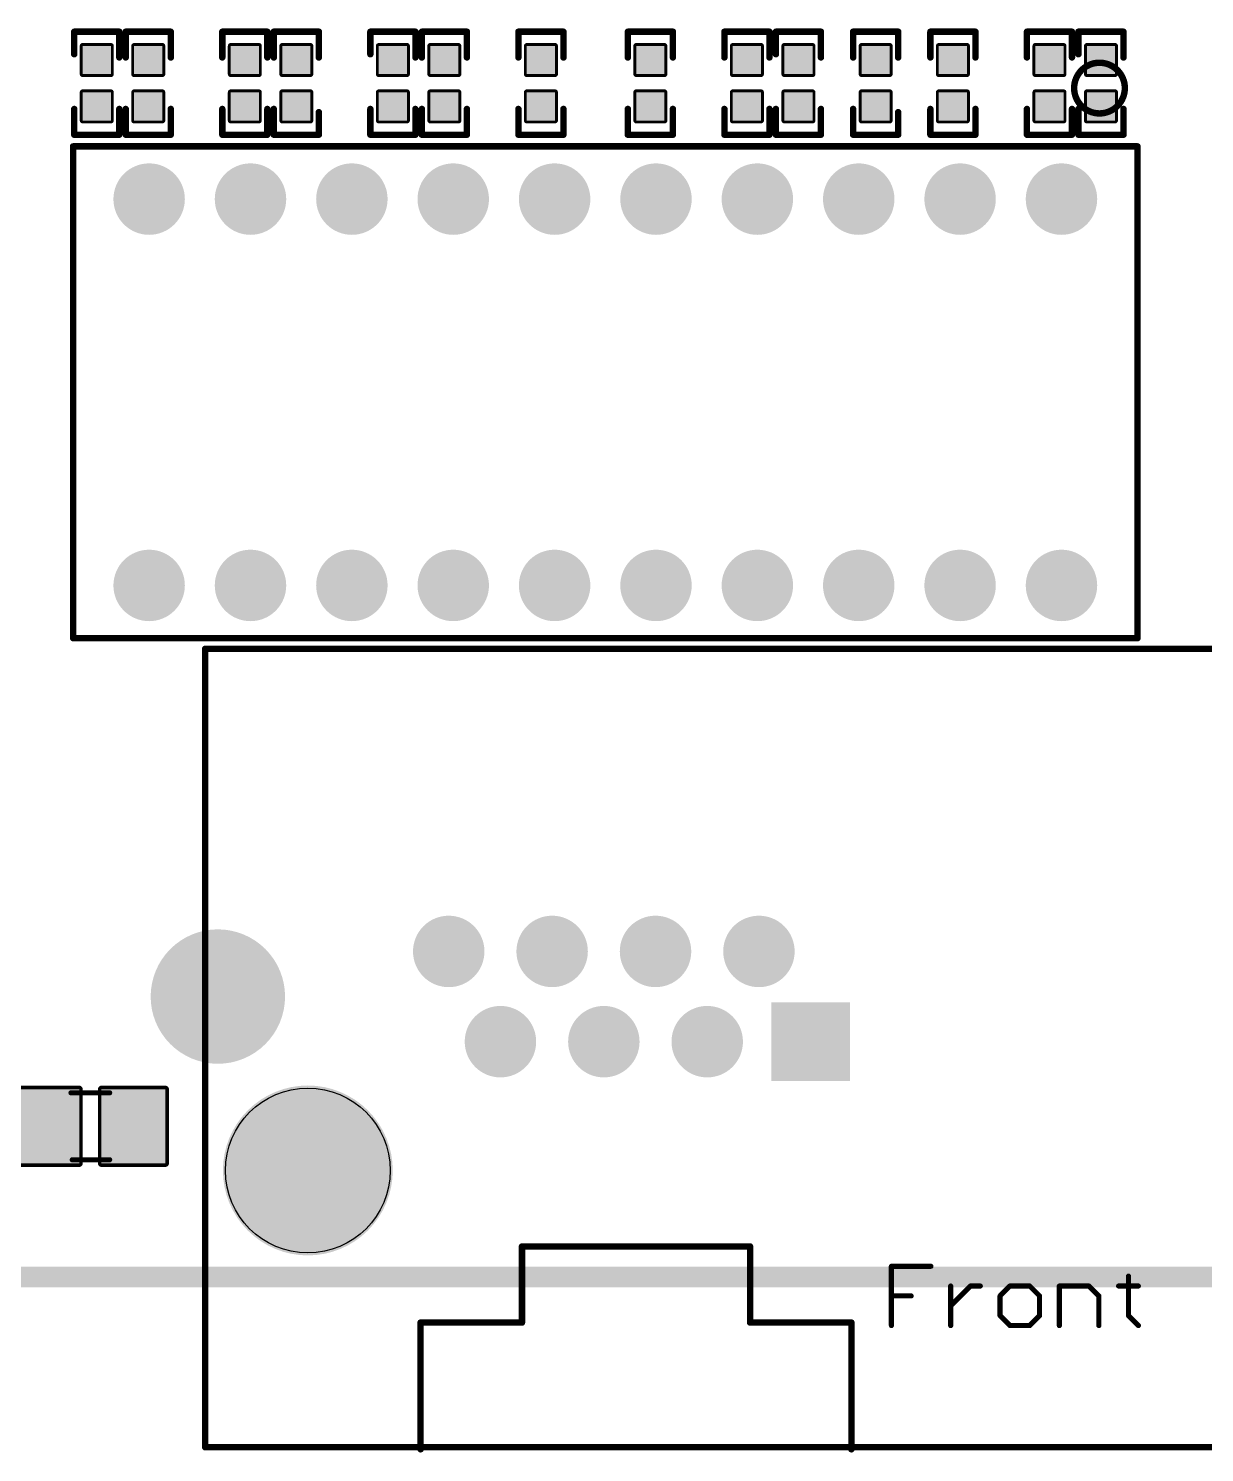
# Model space of a CAD drawing. Extents: x -15 to 107, y -79 to 1.
# Drawn here: x 35.84 to 59.04, y -79.14 to -51.05 of the extents above; entities that cross this region are included whole.
import ezdxf

# ---------------------------------------------------------------- set-up
doc = ezdxf.new("R2010")
doc.units = 0
for name, color, linetype in [('17', 82, 'CONTINUOUS'), ('20', 7, 'CONTINUOUS'), ('21', 253, 'CONTINUOUS'), ('29', 82, 'CONTINUOUS'), ('51', 253, 'CONTINUOUS')]:
    doc.layers.add(name, color=color, linetype=linetype)

# ---------------------------------------------------------------- blocks, each defined once
blk = doc.blocks.new('RECT')
blk.add_solid([(-0.5, -0.5), (0.5, -0.5), (-0.5, 0.5), (0.5, 0.5)])
blk = doc.blocks.new('RECT224256X256256R10')
at = {"const_width": 0.0701}
blk.add_lwpolyline([(0.6658, -0.7307), (0.6658, 0.7307, 0.4142), (0.6307, 0.7658), (-0.6307, 0.7658, 0.4142), (-0.6658, 0.7307), (-0.6658, -0.7307, 0.4142), (-0.6307, -0.7658), (0.6307, -0.7658, 0.4142)], format="xyb", close=True, dxfattribs=at)
blk.add_solid([(-0.6482, -0.7482), (0.6482, -0.7482), (-0.6482, 0.7482), (0.6482, 0.7482)])
blk = doc.blocks.new('RECT107290X107290R17')
at = {"const_width": 0.057}
blk.add_lwpolyline([(0.3068, -0.2783), (0.3068, 0.2783, 0.4142), (0.2783, 0.3068), (-0.2783, 0.3068, 0.4142), (-0.3068, 0.2783), (-0.3068, -0.2783, 0.4142), (-0.2783, -0.3068), (0.2783, -0.3068, 0.4142)], format="xyb", close=True, dxfattribs=at)
blk.add_solid([(-0.2925, -0.2925), (0.2925, -0.2925), (-0.2925, 0.2925), (0.2925, 0.2925)])
blk = doc.blocks.new('SQUAREP')
blk.add_solid([(-0.5, -0.5), (0.5, -0.5), (-0.5, 0.5), (0.5, 0.5)])
blk = doc.blocks.new('ROUNDP')
at = {"const_width": 0.5}
blk.add_lwpolyline([(0, -0.25, 1), (0, 0.25, 1), (0, -0.25)], format="xyb", dxfattribs=at)

msp = doc.modelspace()

# ---------------------------------------------------------------- linework, layer by layer
at = {"layer": '20', "const_width": 0.4064}
msp.add_lwpolyline([(-10.76, -75.674), (91.186, -75.674)], dxfattribs=at)
at = {"layer": '20'}
msp.add_circle((41.351, -73.572), 1.625, dxfattribs=at)
at = {"layer": '21'}
for points, const_width in [([(36.7743, -51.111, 1), (36.7107, -51.111)], 0.0635), ([(36.7425, -51.0793, 1), (36.7425, -51.1428)], 0.0635), ([(37.6633, -51.111, 1), (37.5998, -51.111)], 0.0635), ([(37.6315, -51.1428, 1), (37.6315, -51.0793)], 0.0635), ([(37.7903, -51.111, 1), (37.7268, -51.111)], 0.0635), ([(37.7585, -51.0793, 1), (37.7585, -51.1428)], 0.0635), ([(38.6793, -51.111, 1), (38.6157, -51.111)], 0.0635), ([(38.6475, -51.1428, 1), (38.6475, -51.0793)], 0.0635), ([(39.6953, -51.111, 1), (39.6317, -51.111)], 0.0635), ([(39.6635, -51.0793, 1), (39.6635, -51.1428)], 0.0635), ([(40.5843, -51.111, 1), (40.5207, -51.111)], 0.0635), ([(40.5525, -51.1428, 1), (40.5525, -51.0793)], 0.0635), ([(40.7113, -51.111, 1), (40.6478, -51.111)], 0.0635), ([(40.6795, -51.0793, 1), (40.6795, -51.1428)], 0.0635), ([(41.6003, -51.111, 1), (41.5367, -51.111)], 0.0635), ([(41.5685, -51.1428, 1), (41.5685, -51.0793)], 0.0635), ([(42.6163, -51.111, 1), (42.5528, -51.111)], 0.0635), ([(42.5845, -51.0793, 1), (42.5845, -51.1428)], 0.0635), ([(43.5053, -51.111, 1), (43.4417, -51.111)], 0.0635), ([(43.4735, -51.1428, 1), (43.4735, -51.0793)], 0.0635), ([(43.6323, -51.111, 1), (43.5688, -51.111)], 0.0635), ([(43.6005, -51.0793, 1), (43.6005, -51.1428)], 0.0635), ([(44.5213, -51.111, 1), (44.4577, -51.111)], 0.0635), ([(44.4895, -51.1428, 1), (44.4895, -51.0793)], 0.0635), ([(45.5373, -51.111, 1), (45.4738, -51.111)], 0.0635), ([(45.5055, -51.0793, 1), (45.5055, -51.1428)], 0.0635), ([(46.4263, -51.111, 1), (46.3627, -51.111)], 0.0635), ([(46.3945, -51.1428, 1), (46.3945, -51.0793)], 0.0635), ([(47.6645, -51.0793, 1), (47.6645, -51.1428)], 0.0635), ([(47.6963, -51.111, 1), (47.6328, -51.111)], 0.0635), ([(48.5853, -51.111, 1), (48.5217, -51.111)], 0.0635), ([(48.5535, -51.1428, 1), (48.5535, -51.0793)], 0.0635), ([(49.6013, -51.111, 1), (49.5378, -51.111)], 0.0635), ([(49.5695, -51.0793, 1), (49.5695, -51.1428)], 0.0635), ([(50.4903, -51.111, 1), (50.4267, -51.111)], 0.0635), ([(50.4585, -51.1428, 1), (50.4585, -51.0793)], 0.0635), ([(50.6173, -51.111, 1), (50.5538, -51.111)], 0.0635), ([(50.5855, -51.0793, 1), (50.5855, -51.1428)], 0.0635), ([(51.5063, -51.111, 1), (51.4427, -51.111)], 0.0635), ([(51.4745, -51.1428, 1), (51.4745, -51.0793)], 0.0635), ([(52.1413, -51.111, 1), (52.0778, -51.111)], 0.0635), ([(52.1095, -51.0793, 1), (52.1095, -51.1428)], 0.0635), ([(53.0303, -51.111, 1), (52.9667, -51.111)], 0.0635), ([(52.9985, -51.1428, 1), (52.9985, -51.0793)], 0.0635), ([(53.6653, -51.111, 1), (53.6018, -51.111)], 0.0635), ([(53.6335, -51.0793, 1), (53.6335, -51.1428)], 0.0635), ([(54.5543, -51.111, 1), (54.4907, -51.111)], 0.0635), ([(54.5225, -51.1428, 1), (54.5225, -51.0793)], 0.0635), ([(55.5703, -51.111, 1), (55.5068, -51.111)], 0.0635), ([(55.5385, -51.0793, 1), (55.5385, -51.1428)], 0.0635), ([(56.4593, -51.111, 1), (56.3957, -51.111)], 0.0635), ([(56.4275, -51.1428, 1), (56.4275, -51.0793)], 0.0635), ([(56.5863, -51.111, 1), (56.5228, -51.111)], 0.0635), ([(56.5545, -51.0793, 1), (56.5545, -51.1428)], 0.0635), ([(57.4753, -51.111, 1), (57.4117, -51.111)], 0.0635), ([(57.4435, -51.1428, 1), (57.4435, -51.0793)], 0.0635), ([(36.7107, -51.5555, 1), (36.7743, -51.5555)], 0.0635), ([(37.5998, -51.619, 1), (37.6633, -51.619)], 0.0635), ([(37.7268, -51.619, 1), (37.7903, -51.619)], 0.0635), ([(38.6157, -51.619, 1), (38.6793, -51.619)], 0.0635), ([(39.6317, -51.619, 1), (39.6953, -51.619)], 0.0635), ([(40.5207, -51.619, 1), (40.5843, -51.619)], 0.0635), ([(40.6478, -51.619, 1), (40.7113, -51.619)], 0.0635), ([(41.5367, -51.619, 1), (41.6003, -51.619)], 0.0635), ([(42.5528, -51.5555, 1), (42.6163, -51.5555)], 0.0635), ([(43.4417, -51.619, 1), (43.5053, -51.619)], 0.0635), ([(43.5688, -51.619, 1), (43.6323, -51.619)], 0.0635), ([(44.4577, -51.619, 1), (44.5213, -51.619)], 0.0635), ([(45.4738, -51.619, 1), (45.5373, -51.619)], 0.0635), ([(46.3627, -51.619, 1), (46.4263, -51.619)], 0.0635), ([(47.6328, -51.619, 1), (47.6963, -51.619)], 0.0635), ([(48.5217, -51.619, 1), (48.5853, -51.619)], 0.0635), ([(49.5378, -51.619, 1), (49.6013, -51.619)], 0.0635), ([(50.4267, -51.619, 1), (50.4903, -51.619)], 0.0635), ([(50.5538, -51.5555, 1), (50.6173, -51.5555)], 0.0635), ([(51.4427, -51.619, 1), (51.5063, -51.619)], 0.0635), ([(52.0778, -51.619, 1), (52.1413, -51.619)], 0.0635), ([(52.9667, -51.619, 1), (53.0303, -51.619)], 0.0635), ([(53.6018, -51.619, 1), (53.6653, -51.619)], 0.0635), ([(54.4907, -51.619, 1), (54.5543, -51.619)], 0.0635), ([(55.5068, -51.619, 1), (55.5703, -51.619)], 0.0635), ([(56.3957, -51.619, 1), (56.4593, -51.619)], 0.0635), ([(56.97, -52.723, 1), (56.97, -51.723, 1), (56.97, -52.723)], 0.127), ([(56.5228, -51.5555, 1), (56.5863, -51.5555)], 0.0635), ([(57.4117, -51.619, 1), (57.4753, -51.619)], 0.0635), ([(36.7743, -52.635, 1), (36.7107, -52.635)], 0.0635), ([(37.6633, -52.635, 1), (37.5998, -52.635)], 0.0635), ([(37.7903, -52.635, 1), (37.7268, -52.635)], 0.0635), ([(38.6793, -52.635, 1), (38.6157, -52.635)], 0.0635), ([(39.6953, -52.635, 1), (39.6317, -52.635)], 0.0635), ([(40.5843, -52.635, 1), (40.5207, -52.635)], 0.0635), ([(40.7113, -52.635, 1), (40.6478, -52.635)], 0.0635), ([(41.6003, -52.6985, 1), (41.5367, -52.6985)], 0.0635), ([(42.6163, -52.635, 1), (42.5528, -52.635)], 0.0635), ([(43.5053, -52.635, 1), (43.4417, -52.635)], 0.0635), ([(43.6323, -52.635, 1), (43.5688, -52.635)], 0.0635), ([(44.5213, -52.635, 1), (44.4577, -52.635)], 0.0635), ([(45.5373, -52.635, 1), (45.4738, -52.635)], 0.0635), ([(46.4263, -52.635, 1), (46.3627, -52.635)], 0.0635), ([(47.6963, -52.635, 1), (47.6328, -52.635)], 0.0635), ([(48.5853, -52.635, 1), (48.5217, -52.635)], 0.0635), ([(49.6013, -52.635, 1), (49.5378, -52.635)], 0.0635), ([(50.4903, -52.635, 1), (50.4267, -52.635)], 0.0635), ([(50.6173, -52.635, 1), (50.5538, -52.635)], 0.0635), ([(51.5063, -52.635, 1), (51.4427, -52.635)], 0.0635), ([(52.1413, -52.635, 1), (52.0778, -52.635)], 0.0635), ([(53.0303, -52.6985, 1), (52.9667, -52.6985)], 0.0635), ([(53.6653, -52.635, 1), (53.6018, -52.635)], 0.0635), ([(54.5543, -52.635, 1), (54.4907, -52.635)], 0.0635), ([(55.5703, -52.635, 1), (55.5068, -52.635)], 0.0635), ([(56.4593, -52.635, 1), (56.3957, -52.635)], 0.0635), ([(56.5863, -52.635, 1), (56.5228, -52.635)], 0.0635), ([(57.4753, -52.635, 1), (57.4117, -52.635)], 0.0635), ([(36.7425, -53.1112, 1), (36.7425, -53.1748)], 0.0635), ([(37.6315, -53.1748, 1), (37.6315, -53.1112)], 0.0635), ([(37.7585, -53.1112, 1), (37.7585, -53.1748)], 0.0635), ([(38.6475, -53.1748, 1), (38.6475, -53.1112)], 0.0635), ([(39.6635, -53.1112, 1), (39.6635, -53.1748)], 0.0635), ([(40.5525, -53.1748, 1), (40.5525, -53.1112)], 0.0635), ([(40.6795, -53.1112, 1), (40.6795, -53.1748)], 0.0635), ([(41.5685, -53.1748, 1), (41.5685, -53.1112)], 0.0635), ([(42.5845, -53.1112, 1), (42.5845, -53.1748)], 0.0635), ([(43.4735, -53.1748, 1), (43.4735, -53.1112)], 0.0635), ([(43.6005, -53.1112, 1), (43.6005, -53.1748)], 0.0635), ([(44.4895, -53.1748, 1), (44.4895, -53.1112)], 0.0635), ([(45.5055, -53.1112, 1), (45.5055, -53.1748)], 0.0635), ([(46.3945, -53.1748, 1), (46.3945, -53.1112)], 0.0635), ([(47.6645, -53.1112, 1), (47.6645, -53.1748)], 0.0635), ([(48.5535, -53.1748, 1), (48.5535, -53.1112)], 0.0635), ([(49.5695, -53.1112, 1), (49.5695, -53.1748)], 0.0635), ([(50.4585, -53.1748, 1), (50.4585, -53.1112)], 0.0635), ([(50.5855, -53.1112, 1), (50.5855, -53.1748)], 0.0635), ([(51.4745, -53.1748, 1), (51.4745, -53.1112)], 0.0635), ([(52.1095, -53.1112, 1), (52.1095, -53.1748)], 0.0635), ([(52.9985, -53.1748, 1), (52.9985, -53.1112)], 0.0635), ([(53.6335, -53.1112, 1), (53.6335, -53.1748)], 0.0635), ([(54.5225, -53.1748, 1), (54.5225, -53.1112)], 0.0635), ([(55.5385, -53.1112, 1), (55.5385, -53.1748)], 0.0635), ([(56.4275, -53.1748, 1), (56.4275, -53.1112)], 0.0635), ([(56.5545, -53.1112, 1), (56.5545, -53.1748)], 0.0635), ([(57.4435, -53.1748, 1), (57.4435, -53.1112)], 0.0635), ([(36.7518, -53.373, 1), (36.6882, -53.373)], 0.0635), ([(36.72, -53.3413, 1), (36.72, -53.4048)], 0.0635), ([(36.7107, -53.143, 1), (36.7743, -53.143)], 0.0635), ([(37.5998, -53.143, 1), (37.6633, -53.143)], 0.0635), ([(37.7268, -53.143, 1), (37.7903, -53.143)], 0.0635), ([(38.6157, -53.143, 1), (38.6793, -53.143)], 0.0635), ([(39.6317, -53.143, 1), (39.6953, -53.143)], 0.0635), ([(40.5207, -53.143, 1), (40.5843, -53.143)], 0.0635), ([(40.6478, -53.143, 1), (40.7113, -53.143)], 0.0635), ([(41.5367, -53.143, 1), (41.6003, -53.143)], 0.0635), ([(42.5528, -53.143, 1), (42.6163, -53.143)], 0.0635), ([(43.4417, -53.143, 1), (43.5053, -53.143)], 0.0635), ([(43.5688, -53.143, 1), (43.6323, -53.143)], 0.0635), ([(44.4577, -53.143, 1), (44.5213, -53.143)], 0.0635), ([(45.4738, -53.143, 1), (45.5373, -53.143)], 0.0635), ([(46.3627, -53.143, 1), (46.4263, -53.143)], 0.0635), ([(47.6328, -53.143, 1), (47.6963, -53.143)], 0.0635), ([(48.5217, -53.143, 1), (48.5853, -53.143)], 0.0635), ([(49.5378, -53.143, 1), (49.6013, -53.143)], 0.0635), ([(50.4267, -53.143, 1), (50.4903, -53.143)], 0.0635), ([(50.5538, -53.143, 1), (50.6173, -53.143)], 0.0635), ([(51.4427, -53.143, 1), (51.5063, -53.143)], 0.0635), ([(52.0778, -53.143, 1), (52.1413, -53.143)], 0.0635), ([(52.9667, -53.143, 1), (53.0303, -53.143)], 0.0635), ([(53.6018, -53.143, 1), (53.6653, -53.143)], 0.0635), ([(54.4907, -53.143, 1), (54.5543, -53.143)], 0.0635), ([(55.5068, -53.143, 1), (55.5703, -53.143)], 0.0635), ([(56.3957, -53.143, 1), (56.4593, -53.143)], 0.0635), ([(56.5228, -53.143, 1), (56.5863, -53.143)], 0.0635), ([(57.4117, -53.143, 1), (57.4753, -53.143)], 0.0635), ([(57.7518, -53.373, 1), (57.6883, -53.373)], 0.0635), ([(57.72, -53.4048, 1), (57.72, -53.3413)], 0.0635), ([(36.72, -63.0412, 1), (36.72, -63.1048)], 0.0635), ([(36.6882, -63.073, 1), (36.7518, -63.073)], 0.0635), ([(57.6883, -63.073, 1), (57.7518, -63.073)], 0.0635), ([(57.72, -63.1048, 1), (57.72, -63.0412)], 0.0635), ([(39.3578, -63.282, 1), (39.2942, -63.282)], 0.0635), ([(39.326, -63.2503, 1), (39.326, -63.3138)], 0.0635), ([(45.6078, -75.072, 1), (45.5442, -75.072)], 0.0635), ([(45.576, -75.0403, 1), (45.576, -75.1038)], 0.0635), ([(50.1078, -75.072, 1), (50.0442, -75.072)], 0.0635), ([(50.076, -75.1038, 1), (50.076, -75.0403)], 0.0635), ([(52.8899, -75.4618, 1), (52.8391, -75.4618)], 0.0508), ([(52.8645, -75.4364, 1), (52.8645, -75.4872)], 0.0508), ([(53.6441, -75.4872, 1), (53.6441, -75.4364)], 0.0508), ([(54.0593, -75.8516, 1), (54.0085, -75.8516)], 0.0508), ([(54.4237, -75.8262, 1), (54.4237, -75.877)], 0.0508), ([(54.4417, -75.8696, 1), (54.4057, -75.8336)], 0.0508), ([(54.6186, -75.877, 1), (54.6186, -75.8262)], 0.0508), ([(55.2033, -75.8262, 1), (55.2033, -75.877)], 0.0508), ([(55.2213, -75.8696, 1), (55.1853, -75.8336)], 0.0508), ([(55.6111, -75.8336, 1), (55.5751, -75.8696)], 0.0508), ([(55.5931, -75.877, 1), (55.5931, -75.8262)], 0.0508), ([(56.2032, -75.8516, 1), (56.1524, -75.8516)], 0.0508), ([(56.1778, -75.8262, 1), (56.1778, -75.877)], 0.0508), ([(56.7805, -75.8336, 1), (56.7445, -75.8696)], 0.0508), ([(56.7625, -75.877, 1), (56.7625, -75.8262)], 0.0508), ([(57.3472, -75.8262, 1), (57.3472, -75.877)], 0.0508), ([(57.5675, -75.6567, 1), (57.5167, -75.6567)], 0.0508), ([(57.737, -75.877, 1), (57.737, -75.8262)], 0.0508), ([(52.8645, -76.0211, 1), (52.8645, -76.0719)], 0.0508), ([(53.2543, -76.0719, 1), (53.2543, -76.0211)], 0.0508), ([(54.9904, -76.0285, 1), (55.0264, -76.0645)], 0.0508), ([(55.0338, -76.0465, 1), (54.983, -76.0465)], 0.0508), ([(55.8134, -76.0465, 1), (55.7626, -76.0465)], 0.0508), ([(55.77, -76.0645, 1), (55.806, -76.0285)], 0.0508), ([(56.9828, -76.0465, 1), (56.932, -76.0465)], 0.0508), ([(56.9394, -76.0645, 1), (56.9754, -76.0285)], 0.0508), ([(54.0159, -76.2234, 1), (54.0519, -76.2594)], 0.0508), ([(55.0264, -76.4183, 1), (54.9904, -76.4543)], 0.0508), ([(55.806, -76.4543, 1), (55.77, -76.4183)], 0.0508), ([(57.56, -76.4183, 1), (57.5241, -76.4543)], 0.0508), ([(43.6078, -76.572, 1), (43.5442, -76.572)], 0.0635), ([(43.576, -76.5403, 1), (43.576, -76.6038)], 0.0635), ([(45.5442, -76.572, 1), (45.6078, -76.572)], 0.0635), ([(45.576, -76.6038, 1), (45.576, -76.5403)], 0.0635), ([(50.0442, -76.572, 1), (50.1078, -76.572)], 0.0635), ([(50.076, -76.5403, 1), (50.076, -76.6038)], 0.0635), ([(52.1078, -76.572, 1), (52.0442, -76.572)], 0.0635), ([(52.076, -76.6038, 1), (52.076, -76.5403)], 0.0635), ([(52.8391, -76.6312, 1), (52.8899, -76.6312)], 0.0508), ([(54.0085, -76.6312, 1), (54.0593, -76.6312)], 0.0508), ([(54.983, -76.4363, 1), (55.0338, -76.4363)], 0.0508), ([(55.2033, -76.6058, 1), (55.2033, -76.6566)], 0.0508), ([(55.1853, -76.6492, 1), (55.2213, -76.6132)], 0.0508), ([(55.5751, -76.6132, 1), (55.6111, -76.6492)], 0.0508), ([(55.5931, -76.6566, 1), (55.5931, -76.6058)], 0.0508), ([(55.7626, -76.4363, 1), (55.8134, -76.4363)], 0.0508), ([(56.1524, -76.6312, 1), (56.2032, -76.6312)], 0.0508), ([(56.932, -76.6312, 1), (56.9828, -76.6312)], 0.0508), ([(57.5167, -76.4363, 1), (57.5675, -76.4363)], 0.0508), ([(57.719, -76.6492, 1), (57.7549, -76.6132)], 0.0508), ([(39.2942, -79.032, 1), (39.3578, -79.032)], 0.0635), ([(39.326, -79.0003, 1), (39.326, -79.0638)], 0.0635), ([(43.5442, -79.072, 1), (43.6078, -79.072)], 0.0635), ([(52.0442, -79.072, 1), (52.1078, -79.072)], 0.0635)]:
    msp.add_lwpolyline(points, format="xyb", dxfattribs=dict(at, const_width=const_width))
for points, const_width in [([(37.6315, -51.111), (36.7425, -51.111)], 0.127), ([(36.7425, -51.111), (36.7425, -51.5555)], 0.127), ([(37.6315, -51.619), (37.6315, -51.111)], 0.127), ([(38.6475, -51.111), (37.7585, -51.111)], 0.127), ([(37.7585, -51.111), (37.7585, -51.619)], 0.127), ([(38.6475, -51.619), (38.6475, -51.111)], 0.127), ([(40.5525, -51.111), (39.6635, -51.111)], 0.127), ([(39.6635, -51.111), (39.6635, -51.619)], 0.127), ([(40.5525, -51.619), (40.5525, -51.111)], 0.127), ([(40.6795, -51.619), (40.6795, -51.111)], 0.127), ([(40.6795, -51.111), (41.5685, -51.111)], 0.127), ([(41.5685, -51.111), (41.5685, -51.619)], 0.127), ([(43.4735, -51.111), (42.5845, -51.111)], 0.127), ([(42.5845, -51.111), (42.5845, -51.5555)], 0.127), ([(43.4735, -51.619), (43.4735, -51.111)], 0.127), ([(44.4895, -51.111), (43.6005, -51.111)], 0.127), ([(43.6005, -51.111), (43.6005, -51.619)], 0.127), ([(44.4895, -51.619), (44.4895, -51.111)], 0.127), ([(46.3945, -51.111), (45.5055, -51.111)], 0.127), ([(45.5055, -51.111), (45.5055, -51.619)], 0.127), ([(46.3945, -51.619), (46.3945, -51.111)], 0.127), ([(48.5535, -51.111), (47.6645, -51.111)], 0.127), ([(47.6645, -51.111), (47.6645, -51.619)], 0.127), ([(48.5535, -51.619), (48.5535, -51.111)], 0.127), ([(50.4585, -51.111), (49.5695, -51.111)], 0.127), ([(49.5695, -51.111), (49.5695, -51.619)], 0.127), ([(50.4585, -51.619), (50.4585, -51.111)], 0.127), ([(51.4745, -51.111), (50.5855, -51.111)], 0.127), ([(50.5855, -51.111), (50.5855, -51.5555)], 0.127), ([(51.4745, -51.619), (51.4745, -51.111)], 0.127), ([(52.1095, -51.619), (52.1095, -51.111)], 0.127), ([(52.1095, -51.111), (52.9985, -51.111)], 0.127), ([(52.9985, -51.111), (52.9985, -51.619)], 0.127), ([(54.5225, -51.111), (53.6335, -51.111)], 0.127), ([(53.6335, -51.111), (53.6335, -51.619)], 0.127), ([(54.5225, -51.619), (54.5225, -51.111)], 0.127), ([(56.4275, -51.111), (55.5385, -51.111)], 0.127), ([(55.5385, -51.111), (55.5385, -51.619)], 0.127), ([(56.4275, -51.619), (56.4275, -51.111)], 0.127), ([(57.4435, -51.111), (56.5545, -51.111)], 0.127), ([(56.5545, -51.111), (56.5545, -51.5555)], 0.127), ([(57.4435, -51.619), (57.4435, -51.111)], 0.127), ([(36.7425, -53.143), (36.7425, -52.635)], 0.127), ([(37.6315, -52.635), (37.6315, -53.143)], 0.127), ([(37.7585, -52.635), (37.7585, -53.143)], 0.127), ([(38.6475, -53.143), (38.6475, -52.635)], 0.127), ([(39.6635, -52.635), (39.6635, -53.143)], 0.127), ([(40.5525, -53.143), (40.5525, -52.635)], 0.127), ([(40.6795, -52.635), (40.6795, -53.143)], 0.127), ([(41.5685, -53.143), (41.5685, -52.6985)], 0.127), ([(42.5845, -53.143), (42.5845, -52.635)], 0.127), ([(43.4735, -52.635), (43.4735, -53.143)], 0.127), ([(43.6005, -52.635), (43.6005, -53.143)], 0.127), ([(44.4895, -53.143), (44.4895, -52.635)], 0.127), ([(45.5055, -52.635), (45.5055, -53.143)], 0.127), ([(46.3945, -53.143), (46.3945, -52.635)], 0.127), ([(47.6645, -52.635), (47.6645, -53.143)], 0.127), ([(48.5535, -53.143), (48.5535, -52.635)], 0.127), ([(49.5695, -52.635), (49.5695, -53.143)], 0.127), ([(50.4585, -53.143), (50.4585, -52.635)], 0.127), ([(50.5855, -53.143), (50.5855, -52.635)], 0.127), ([(51.4745, -52.635), (51.4745, -53.143)], 0.127), ([(52.1095, -52.635), (52.1095, -53.143)], 0.127), ([(52.9985, -53.143), (52.9985, -52.6985)], 0.127), ([(53.6335, -52.635), (53.6335, -53.143)], 0.127), ([(54.5225, -53.143), (54.5225, -52.635)], 0.127), ([(55.5385, -52.635), (55.5385, -53.143)], 0.127), ([(56.4275, -53.143), (56.4275, -52.635)], 0.127), ([(56.5545, -53.143), (56.5545, -52.635)], 0.127), ([(57.4435, -52.635), (57.4435, -53.143)], 0.127), ([(37.6315, -53.143), (36.7425, -53.143)], 0.127), ([(37.7585, -53.143), (38.6475, -53.143)], 0.127), ([(39.6635, -53.143), (40.5525, -53.143)], 0.127), ([(40.6795, -53.143), (41.5685, -53.143)], 0.127), ([(43.4735, -53.143), (42.5845, -53.143)], 0.127), ([(43.6005, -53.143), (44.4895, -53.143)], 0.127), ([(45.5055, -53.143), (46.3945, -53.143)], 0.127), ([(47.6645, -53.143), (48.5535, -53.143)], 0.127), ([(49.5695, -53.143), (50.4585, -53.143)], 0.127), ([(51.4745, -53.143), (50.5855, -53.143)], 0.127), ([(52.1095, -53.143), (52.9985, -53.143)], 0.127), ([(53.6335, -53.143), (54.5225, -53.143)], 0.127), ([(55.5385, -53.143), (56.4275, -53.143)], 0.127), ([(57.4435, -53.143), (56.5545, -53.143)], 0.127), ([(36.72, -53.373), (57.72, -53.373)], 0.127), ([(36.72, -63.073), (36.72, -53.373)], 0.127), ([(57.72, -53.373), (57.72, -63.073)], 0.127), ([(57.72, -63.073), (36.72, -63.073)], 0.127), ([(71.826, -63.282), (39.326, -63.282)], 0.127), ([(39.326, -79.032), (39.326, -63.282)], 0.127), ([(45.576, -76.572), (45.576, -75.072)], 0.127), ([(45.576, -75.072), (50.076, -75.072)], 0.127), ([(50.076, -75.072), (50.076, -76.572)], 0.127), ([(52.8645, -76.6312), (52.8645, -75.4618)], 0.1016), ([(52.8645, -75.4618), (53.6441, -75.4618)], 0.1016), ([(54.0339, -76.6312), (54.0339, -75.8516)], 0.1016), ([(54.0339, -76.2414), (54.4237, -75.8516)], 0.1016), ([(54.4237, -75.8516), (54.6186, -75.8516)], 0.1016), ([(55.2033, -75.8516), (55.0084, -76.0465)], 0.1016), ([(55.5931, -75.8516), (55.2033, -75.8516)], 0.1016), ([(55.788, -76.0465), (55.5931, -75.8516)], 0.1016), ([(56.1778, -76.6312), (56.1778, -75.8516)], 0.1016), ([(56.1778, -75.8516), (56.7625, -75.8516)], 0.1016), ([(56.7625, -75.8516), (56.9574, -76.0465)], 0.1016), ([(57.3472, -75.8516), (57.737, -75.8516)], 0.1016), ([(57.5421, -75.6567), (57.5421, -76.4363)], 0.1016), ([(52.8645, -76.0465), (53.2543, -76.0465)], 0.1016), ([(55.0084, -76.0465), (55.0084, -76.4363)], 0.1016), ([(55.788, -76.4363), (55.788, -76.0465)], 0.1016), ([(56.9574, -76.0465), (56.9574, -76.6312)], 0.1016), ([(55.0084, -76.4363), (55.2033, -76.6312)], 0.1016), ([(55.5931, -76.6312), (55.788, -76.4363)], 0.1016), ([(57.5421, -76.4363), (57.737, -76.6312)], 0.1016), ([(43.576, -79.072), (43.576, -76.572)], 0.127), ([(43.576, -76.572), (45.576, -76.572)], 0.127), ([(50.076, -76.572), (52.076, -76.572)], 0.127), ([(52.076, -76.572), (52.076, -79.072)], 0.127), ([(55.2033, -76.6312), (55.5931, -76.6312)], 0.1016), ([(71.826, -79.032), (39.326, -79.032)], 0.127)]:
    msp.add_lwpolyline(points, dxfattribs=dict(at, const_width=const_width))
at = {"layer": '29', "const_width": 1.6758}
msp.add_lwpolyline([(41.351, -74.4099, 1), (41.351, -72.7341, 1), (41.351, -74.4099)], format="xyb", dxfattribs=at)
at = {"layer": '51', "const_width": 0.1016}
for points in [[(36.679, -72.041), (37.441, -72.041)], [(36.704, -73.361), (37.441, -73.361)]]:
    msp.add_lwpolyline(points, dxfattribs=at)
at = {"layer": '51', "const_width": 0.0508}
for points in [[(36.679, -72.0156, 1), (36.679, -72.0664)], [(37.441, -72.0664, 1), (37.441, -72.0156)], [(36.704, -73.3356, 1), (36.704, -73.3864)], [(37.441, -73.3864, 1), (37.441, -73.3356)]]:
    msp.add_lwpolyline(points, format="xyb", dxfattribs=at)

# ---------------------------------------------------------------- block references
at = {"layer": '17'}
for name, p, xscale, yscale, rotation in [('ROUNDP', (38.22, -54.413), 1.308, 1.308, 270), ('ROUNDP', (38.22, -54.413), 1.308, 1.308, 270), ('ROUNDP', (40.22, -54.413), 1.308, 1.308, 270), ('ROUNDP', (40.22, -54.413), 1.308, 1.308, 270), ('ROUNDP', (42.22, -54.413), 1.308, 1.308, 270), ('ROUNDP', (42.22, -54.413), 1.308, 1.308, 270), ('ROUNDP', (44.22, -54.413), 1.308, 1.308, 270), ('ROUNDP', (44.22, -54.413), 1.308, 1.308, 270), ('ROUNDP', (46.22, -54.413), 1.308, 1.308, 270), ('ROUNDP', (46.22, -54.413), 1.308, 1.308, 270), ('ROUNDP', (48.22, -54.413), 1.308, 1.308, 270), ('ROUNDP', (48.22, -54.413), 1.308, 1.308, 270), ('ROUNDP', (50.22, -54.413), 1.308, 1.308, 270), ('ROUNDP', (50.22, -54.413), 1.308, 1.308, 270), ('ROUNDP', (52.22, -54.413), 1.308, 1.308, 270), ('ROUNDP', (52.22, -54.413), 1.308, 1.308, 270), ('ROUNDP', (54.22, -54.413), 1.308, 1.308, 270), ('ROUNDP', (54.22, -54.413), 1.308, 1.308, 270), ('ROUNDP', (56.22, -54.413), 1.308, 1.308, 270), ('ROUNDP', (56.22, -54.413), 1.308, 1.308, 270), ('ROUNDP', (38.22, -62.033), 1.308, 1.308, 270), ('ROUNDP', (38.22, -62.033), 1.308, 1.308, 270), ('ROUNDP', (40.22, -62.033), 1.308, 1.308, 270), ('ROUNDP', (40.22, -62.033), 1.308, 1.308, 270), ('ROUNDP', (42.22, -62.033), 1.308, 1.308, 270), ('ROUNDP', (42.22, -62.033), 1.308, 1.308, 270), ('ROUNDP', (44.22, -62.033), 1.308, 1.308, 270), ('ROUNDP', (44.22, -62.033), 1.308, 1.308, 270), ('ROUNDP', (46.22, -62.033), 1.308, 1.308, 270), ('ROUNDP', (46.22, -62.033), 1.308, 1.308, 270), ('ROUNDP', (48.22, -62.033), 1.308, 1.308, 270), ('ROUNDP', (48.22, -62.033), 1.308, 1.308, 270), ('ROUNDP', (50.22, -62.033), 1.308, 1.308, 270), ('ROUNDP', (50.22, -62.033), 1.308, 1.308, 270), ('ROUNDP', (52.22, -62.033), 1.308, 1.308, 270), ('ROUNDP', (52.22, -62.033), 1.308, 1.308, 270), ('ROUNDP', (54.22, -62.033), 1.308, 1.308, 270), ('ROUNDP', (54.22, -62.033), 1.308, 1.308, 270), ('ROUNDP', (56.22, -62.033), 1.308, 1.308, 270), ('ROUNDP', (56.22, -62.033), 1.308, 1.308, 270), ('ROUNDP', (44.131, -69.252), 1.308, 1.308, 180), ('ROUNDP', (44.131, -69.252), 1.308, 1.308, 180), ('ROUNDP', (46.171, -69.252), 1.308, 1.308, 180), ('ROUNDP', (46.171, -69.252), 1.308, 1.308, 180), ('ROUNDP', (48.211, -69.252), 1.308, 1.308, 180), ('ROUNDP', (48.211, -69.252), 1.308, 1.308, 180), ('ROUNDP', (50.251, -69.252), 1.308, 1.308, 180), ('ROUNDP', (50.251, -69.252), 1.308, 1.308, 180), ('ROUNDP', (39.576, -70.142), 2.55, 2.55, 180), ('ROUNDP', (39.576, -70.142), 2.55, 2.55, 180), ('ROUNDP', (45.151, -71.032), 1.308, 1.308, 180), ('ROUNDP', (45.151, -71.032), 1.308, 1.308, 180), ('ROUNDP', (47.191, -71.032), 1.308, 1.308, 180), ('ROUNDP', (47.191, -71.032), 1.308, 1.308, 180), ('ROUNDP', (49.231, -71.032), 1.308, 1.308, 180), ('ROUNDP', (49.231, -71.032), 1.308, 1.308, 180), ('SQUAREP', (51.271, -71.032), 1.4478, 1.4478, 180), ('SQUAREP', (51.271, -71.032), 1.4478, 1.4478, 180)]:
    msp.add_blockref(name, p, dxfattribs=dict(at, xscale=xscale, yscale=yscale, rotation=rotation))
at = {"layer": '29'}
for p, rotation in [((37.187, -51.6698), 270), ((38.203, -51.6698), 90), ((40.108, -51.6698), 90), ((41.124, -51.6698), 90), ((43.029, -51.6698), 270), ((44.045, -51.6698), 90), ((45.95, -51.6698), 90), ((48.109, -51.6698), 90), ((50.014, -51.6698), 90), ((51.03, -51.6698), 270), ((52.554, -51.6698), 90), ((54.078, -51.6698), 90), ((55.983, -51.6698), 90), ((56.999, -51.6698), 270), ((37.187, -52.5842), 270), ((38.203, -52.5842), 90), ((40.108, -52.5842), 90), ((41.124, -52.5842), 90), ((43.029, -52.5842), 270), ((44.045, -52.5842), 90), ((45.95, -52.5842), 90), ((48.109, -52.5842), 90), ((50.014, -52.5842), 90), ((51.03, -52.5842), 270), ((52.554, -52.5842), 90), ((54.078, -52.5842), 90), ((55.983, -52.5842), 90), ((56.999, -52.5842), 270)]:
    msp.add_blockref('RECT107290X107290R17', p, dxfattribs=dict(at, rotation=rotation))
for name, p, xscale, yscale, rotation in [('ROUNDP', (38.22, -54.413), 1.4096, 1.4096, 270), ('ROUNDP', (40.22, -54.413), 1.4096, 1.4096, 270), ('ROUNDP', (42.22, -54.413), 1.4096, 1.4096, 270), ('ROUNDP', (44.22, -54.413), 1.4096, 1.4096, 270), ('ROUNDP', (46.22, -54.413), 1.4096, 1.4096, 270), ('ROUNDP', (48.22, -54.413), 1.4096, 1.4096, 270), ('ROUNDP', (50.22, -54.413), 1.4096, 1.4096, 270), ('ROUNDP', (52.22, -54.413), 1.4096, 1.4096, 270), ('ROUNDP', (54.22, -54.413), 1.4096, 1.4096, 270), ('ROUNDP', (56.22, -54.413), 1.4096, 1.4096, 270), ('ROUNDP', (38.22, -62.033), 1.4096, 1.4096, 270), ('ROUNDP', (40.22, -62.033), 1.4096, 1.4096, 270), ('ROUNDP', (42.22, -62.033), 1.4096, 1.4096, 270), ('ROUNDP', (44.22, -62.033), 1.4096, 1.4096, 270), ('ROUNDP', (46.22, -62.033), 1.4096, 1.4096, 270), ('ROUNDP', (48.22, -62.033), 1.4096, 1.4096, 270), ('ROUNDP', (50.22, -62.033), 1.4096, 1.4096, 270), ('ROUNDP', (52.22, -62.033), 1.4096, 1.4096, 270), ('ROUNDP', (54.22, -62.033), 1.4096, 1.4096, 270), ('ROUNDP', (56.22, -62.033), 1.4096, 1.4096, 270), ('ROUNDP', (44.131, -69.252), 1.4096, 1.4096, 180), ('ROUNDP', (46.171, -69.252), 1.4096, 1.4096, 180), ('ROUNDP', (48.211, -69.252), 1.4096, 1.4096, 180), ('ROUNDP', (50.251, -69.252), 1.4096, 1.4096, 180), ('ROUNDP', (39.576, -70.142), 2.6516, 2.6516, 180), ('ROUNDP', (45.151, -71.032), 1.4096, 1.4096, 180), ('ROUNDP', (47.191, -71.032), 1.4096, 1.4096, 180), ('ROUNDP', (49.231, -71.032), 1.4096, 1.4096, 180), ('SQUAREP', (51.271, -71.032), 1.5494, 1.5494, 180)]:
    msp.add_blockref(name, p, dxfattribs=dict(at, xscale=xscale, yscale=yscale, rotation=rotation))
for p in [(36.21, -72.701), (37.91, -72.701)]:
    msp.add_blockref('RECT224256X256256R10', p, dxfattribs=at)
at = {"layer": '51', "xscale": 0.7501, "yscale": 1.4501}
for p in [(36.3428, -72.6998), (37.7906, -72.6998)]:
    msp.add_blockref('RECT', p, dxfattribs=at)

doc.saveas('drawing.dxf')
